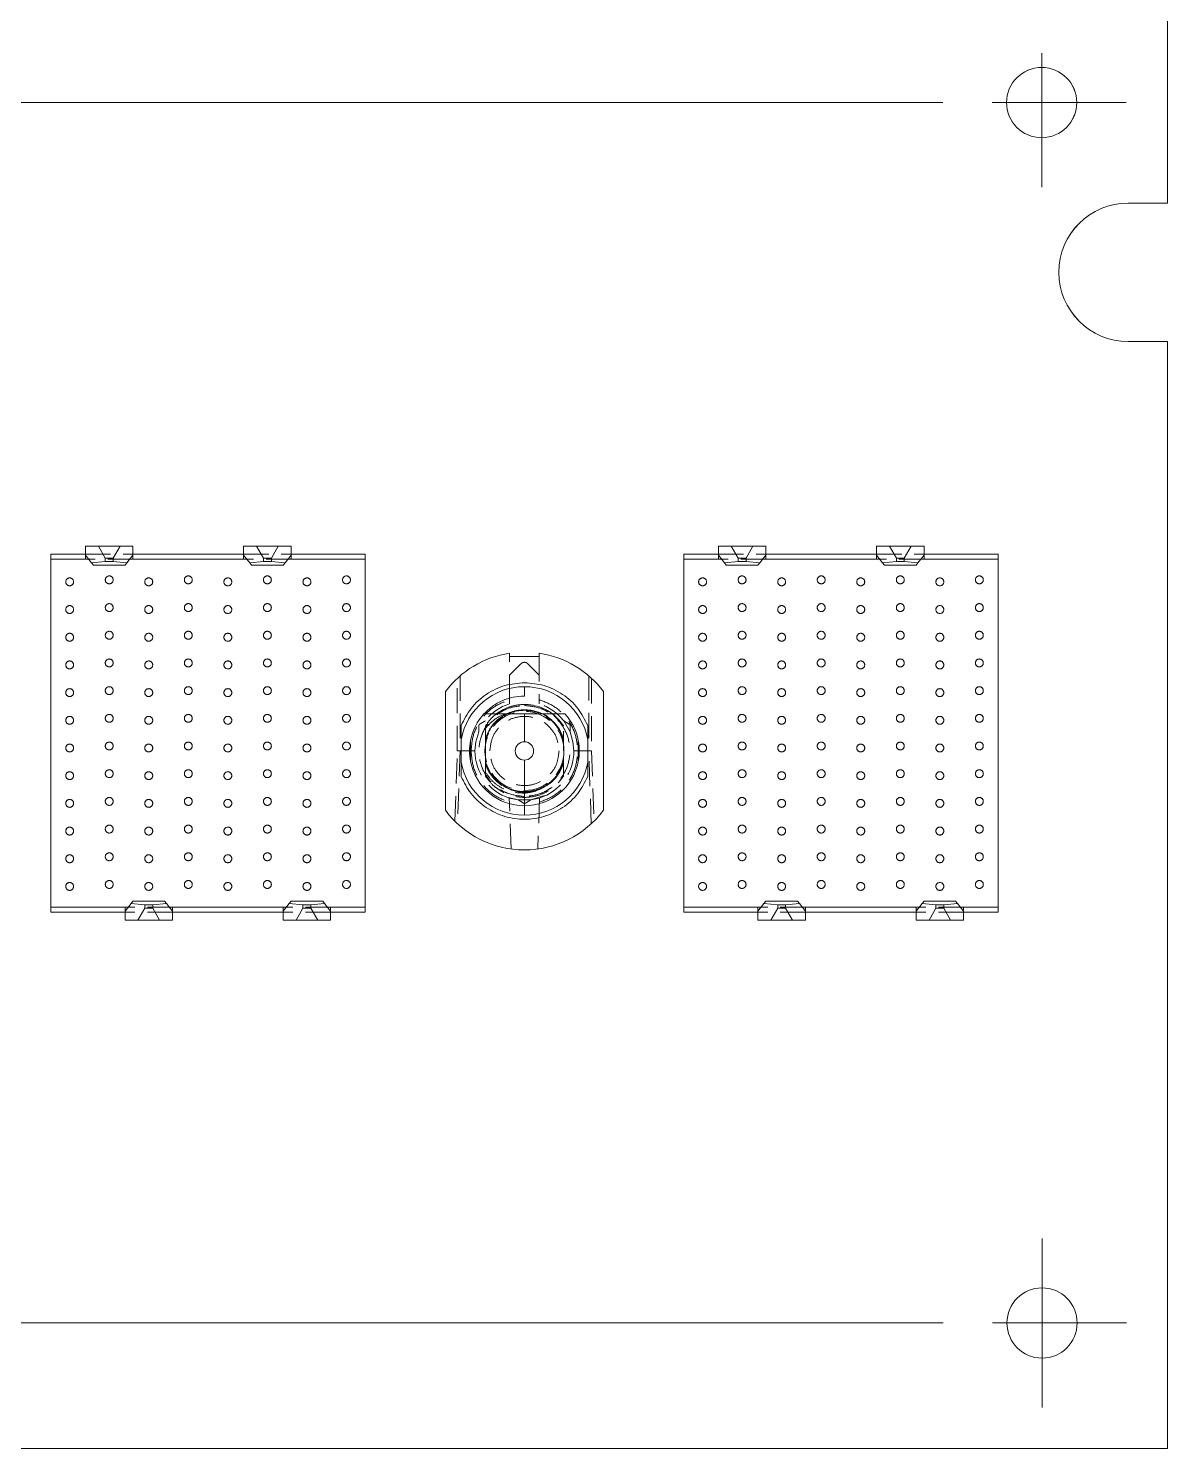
# Model space of a CAD drawing. Header units: millimetres. Extents: x -17 to 589, y 5 to 415.
# Drawn here: x 450.8 to 508.5, y 96.4 to 168.2 of the extents above; entities that cross this region are included whole.
import ezdxf

# ---------------------------------------------------------------- set-up
doc = ezdxf.new("R2010")
doc.units = ezdxf.units.MM
doc.linetypes.add('HIDDEN', pattern=[1.905, 1.27, -0.635])

# ---------------------------------------------------------------- blocks, each defined once
blk = doc.blocks.new('SW_CENTERMARKSYMBOL_1')
at = {"color": 0, "linetype": 'Continuous', "lineweight": 0}
for p, q in [((314.31, 0), (314.31, 2.5)), ((309.31, 0), (214.54, 0)), ((314.31, 0), (311.81, 0)), ((314.31, 0), (314.31, -2.5)), ((314.31, 0), (316.81, 0)), ((316.81, 0), (318.585, 0)), ((314.31, -2.5), (314.31, -4.275))]:
    blk.add_line(p, q, dxfattribs=at)
blk = doc.blocks.new('SW_CENTERMARKSYMBOL_0')
at = {"color": 0, "linetype": 'Continuous', "lineweight": 0}
for p, q in [((279.4, 2.5), (279.4, 4.275)), ((279.4, 0), (279.4, 2.5)), ((274.4, 0), (144.7, 0)), ((279.4, 0), (276.9, 0)), ((279.4, 0), (279.4, -2.5)), ((279.4, 0), (281.9, 0)), ((281.9, 0), (283.675, 0)), ((279.4, -2.5), (279.4, -4.275))]:
    blk.add_line(p, q, dxfattribs=at)
blk = doc.blocks.new('d')
at = {"color": 5, "lineweight": 15}
for p, q in [((1117.599, 113.902), (1117.599, 216.902)), ((1117.599, 113.902), (1115.599, 113.902)), ((1115.599, 106.902), (1117.599, 106.902)), ((1117.599, 50.932), (1117.599, 106.902)), ((685.799, 50.932), (1117.599, 50.932))]:
    blk.add_line(p, q, dxfattribs=at)
for centre in [(1111.229, 118.982), (1111.249, 57.282)]:
    blk.add_circle(centre, 1.775, dxfattribs=at)
blk.add_arc((1115.599, 110.402), 3.5, 90, 270, dxfattribs=at)
at = {"color": 5, "lineweight": 0}
for name, p in [('SW_CENTERMARKSYMBOL_1', (796.919, 118.982)), ('SW_CENTERMARKSYMBOL_0', (831.849, 57.282))]:
    blk.add_blockref(name, p, dxfattribs=at)

msp = doc.modelspace()

# ---------------------------------------------------------------- linework, layer by layer
at = {"color": 7, "linetype": 'Continuous', "lineweight": 15}
for p, q in [((508.4569, 159.3639), (508.4569, 262.3639)), ((508.4569, 159.3639), (506.4569, 159.3639)), ((506.4569, 152.3639), (508.4569, 152.3639)), ((508.4569, 96.3939), (508.4569, 152.3639)), ((451.9769, 141.6139), (453.7269, 141.6139)), ((451.9769, 141.6139), (451.9769, 141.3639)), ((453.7269, 141.5639), (453.7269, 142.0139)), ((453.7269, 142.0139), (454.3805, 142.0139)), ((454.0316, 141.1831), (453.7269, 141.5639)), ((453.7269, 141.3639), (453.7269, 141.5639)), ((454.3805, 142.0139), (454.7269, 141.4139)), ((454.3805, 142.0139), (455.4733, 142.0139)), ((455.1269, 141.4139), (455.4733, 142.0139)), ((455.4733, 142.0139), (456.1269, 142.0139)), ((455.8223, 141.1831), (456.1269, 141.5639)), ((456.1269, 142.0139), (456.1269, 141.5639)), ((456.1269, 141.6139), (461.7269, 141.6139)), ((456.1269, 141.5639), (456.1269, 141.3639)), ((461.7269, 141.5639), (461.7269, 142.0139)), ((461.7269, 142.0139), (462.3805, 142.0139)), ((462.0316, 141.1831), (461.7269, 141.5639)), ((461.7269, 141.3639), (461.7269, 141.5639)), ((462.3805, 142.0139), (462.7269, 141.4139)), ((462.3805, 142.0139), (463.4733, 142.0139)), ((463.1269, 141.4139), (463.4733, 142.0139)), ((463.4733, 142.0139), (464.1269, 142.0139)), ((464.1269, 141.5639), (463.8223, 141.1831)), ((464.1269, 142.0139), (464.1269, 141.5639)), ((464.1269, 141.6139), (467.8769, 141.6139)), ((464.1269, 141.5639), (464.1269, 141.3639)), ((467.8769, 141.6139), (467.8769, 141.3639)), ((483.9869, 141.6139), (485.7369, 141.6139)), ((483.9869, 141.6139), (483.9869, 141.3639)), ((485.7369, 141.5639), (485.7369, 142.0139)), ((485.7369, 142.0139), (486.3905, 142.0139)), ((486.0416, 141.1831), (485.7369, 141.5639)), ((485.7369, 141.3639), (485.7369, 141.5639)), ((486.3905, 142.0139), (486.7369, 141.4139)), ((486.3905, 142.0139), (487.4833, 142.0139)), ((487.1369, 141.4139), (487.4833, 142.0139)), ((487.4833, 142.0139), (488.1369, 142.0139)), ((487.8323, 141.1831), (488.1369, 141.5639)), ((488.1369, 142.0139), (488.1369, 141.5639)), ((488.1369, 141.6139), (493.7369, 141.6139)), ((488.1369, 141.5639), (488.1369, 141.3639)), ((493.7369, 141.5639), (493.7369, 142.0139)), ((493.7369, 142.0139), (494.3905, 142.0139)), ((494.0416, 141.1831), (493.7369, 141.5639)), ((493.7369, 141.3639), (493.7369, 141.5639)), ((494.3905, 142.0139), (494.7369, 141.4139)), ((494.3905, 142.0139), (495.4833, 142.0139)), ((495.1369, 141.4139), (495.4833, 142.0139)), ((495.4833, 142.0139), (496.1369, 142.0139)), ((496.1369, 141.5639), (495.8323, 141.1831)), ((496.1369, 142.0139), (496.1369, 141.5639)), ((496.1369, 141.6139), (499.8869, 141.6139)), ((496.1369, 141.5639), (496.1369, 141.3639)), ((499.8869, 141.6139), (499.8869, 141.3639)), ((451.9769, 141.3639), (451.9769, 123.7639)), ((453.7269, 141.3639), (451.9769, 141.3639)), ((454.0316, 141.1831), (454.7269, 141.2439)), ((454.1269, 141.0639), (454.0316, 141.1831)), ((455.7269, 141.0639), (454.1269, 141.0639)), ((454.7269, 141.4139), (454.7269, 141.2439)), ((455.1269, 141.4139), (454.7269, 141.4139)), ((454.7269, 141.2439), (455.1269, 141.2439)), ((455.1269, 141.2439), (455.1269, 141.4139)), ((455.1269, 141.2439), (455.8223, 141.1831)), ((455.8223, 141.1831), (455.7269, 141.0639)), ((461.7269, 141.3639), (456.1269, 141.3639)), ((462.0316, 141.1831), (462.7269, 141.2439)), ((462.1269, 141.0639), (462.0316, 141.1831)), ((463.7269, 141.0639), (462.1269, 141.0639)), ((463.1269, 141.4139), (462.7269, 141.4139)), ((462.7269, 141.4139), (462.7269, 141.2439)), ((462.7269, 141.2439), (463.1269, 141.2439)), ((463.1269, 141.2439), (463.1269, 141.4139)), ((463.1269, 141.2439), (463.8223, 141.1831)), ((463.8223, 141.1831), (463.7269, 141.0639)), ((467.8769, 141.3639), (464.1269, 141.3639)), ((467.8769, 123.7639), (467.8769, 141.3639)), ((483.9869, 141.3639), (483.9869, 123.7639)), ((485.7369, 141.3639), (483.9869, 141.3639)), ((486.0416, 141.1831), (486.7369, 141.2439)), ((486.1369, 141.0639), (486.0416, 141.1831)), ((487.7369, 141.0639), (486.1369, 141.0639)), ((487.1369, 141.4139), (486.7369, 141.4139)), ((486.7369, 141.4139), (486.7369, 141.2439)), ((486.7369, 141.2439), (487.1369, 141.2439)), ((487.1369, 141.2439), (487.1369, 141.4139)), ((487.1369, 141.2439), (487.8323, 141.1831)), ((487.8323, 141.1831), (487.7369, 141.0639)), ((493.7369, 141.3639), (488.1369, 141.3639)), ((494.0416, 141.1831), (494.7369, 141.2439)), ((494.1369, 141.0639), (494.0416, 141.1831)), ((495.7369, 141.0639), (494.1369, 141.0639)), ((494.7369, 141.4139), (494.7369, 141.2439)), ((495.1369, 141.4139), (494.7369, 141.4139)), ((494.7369, 141.2439), (495.1369, 141.2439)), ((495.1369, 141.2439), (495.1369, 141.4139)), ((495.1369, 141.2439), (495.8323, 141.1831)), ((495.8323, 141.1831), (495.7369, 141.0639)), ((499.8869, 141.3639), (496.1369, 141.3639)), ((499.8869, 123.7639), (499.8869, 141.3639)), ((475.1769, 136.6073), (475.1769, 136.4389)), ((476.6769, 136.4389), (475.1769, 136.4389)), ((476.6769, 136.6073), (476.6769, 136.4389)), ((471.9269, 134.6639), (471.9269, 128.6639)), ((475.9269, 134.9139), (475.9269, 134.4389)), ((479.9269, 128.6639), (479.9269, 134.6639)), ((475.9269, 132.1287), (475.9269, 133.5389)), ((475.9269, 128.8889), (475.9269, 131.1991)), ((475.9269, 128.8889), (475.9269, 128.4139)), ((451.9769, 123.7639), (455.7269, 123.7639)), ((451.9769, 123.7639), (451.9769, 123.5139)), ((451.9769, 123.5139), (455.7269, 123.5139)), ((456.0316, 123.9447), (455.7269, 123.5639)), ((455.7269, 123.5639), (455.7269, 123.7639)), ((455.7269, 123.1139), (455.7269, 123.5639)), ((456.0316, 123.9447), (456.1269, 124.0639)), ((456.7269, 123.8839), (456.0316, 123.9447)), ((456.1269, 124.0639), (457.7269, 124.0639)), ((456.7269, 123.7139), (456.3805, 123.1139)), ((456.7269, 123.8839), (456.7269, 123.7139)), ((457.1269, 123.8839), (456.7269, 123.8839)), ((456.7269, 123.7139), (457.1269, 123.7139)), ((457.8223, 123.9447), (457.1269, 123.8839)), ((457.1269, 123.7139), (457.1269, 123.8839)), ((457.4733, 123.1139), (457.1269, 123.7139)), ((457.7269, 124.0639), (457.8223, 123.9447)), ((457.8223, 123.9447), (458.1269, 123.5639)), ((458.1269, 123.7639), (463.7269, 123.7639)), ((458.1269, 123.7639), (458.1269, 123.5639)), ((458.1269, 123.5639), (458.1269, 123.1139)), ((463.7269, 123.5139), (458.1269, 123.5139)), ((463.7269, 123.5639), (464.0314, 123.9445)), ((463.7269, 123.5639), (463.7269, 123.7639)), ((463.7269, 123.1139), (463.7269, 123.5639)), ((464.0314, 123.9445), (464.1269, 124.0639)), ((464.7269, 123.8839), (464.0314, 123.9445)), ((464.1269, 124.0639), (465.7269, 124.0639)), ((464.7269, 123.7139), (464.3805, 123.1139)), ((465.1269, 123.8839), (464.7269, 123.8839)), ((464.7269, 123.8839), (464.7269, 123.7139)), ((464.7269, 123.7139), (465.1269, 123.7139)), ((465.8224, 123.9445), (465.1269, 123.8839)), ((465.1269, 123.7139), (465.1269, 123.8839)), ((465.4733, 123.1139), (465.1269, 123.7139)), ((465.7269, 124.0639), (465.8224, 123.9445)), ((465.8224, 123.9445), (466.1269, 123.5639)), ((466.1269, 123.7639), (467.8769, 123.7639)), ((466.1269, 123.7639), (466.1269, 123.5639)), ((466.1269, 123.5639), (466.1269, 123.1139)), ((467.8769, 123.5139), (466.1269, 123.5139)), ((467.8769, 123.5139), (467.8769, 123.7639)), ((483.9869, 123.7639), (487.7369, 123.7639)), ((483.9869, 123.7639), (483.9869, 123.5139)), ((483.9869, 123.5139), (487.7369, 123.5139)), ((488.0416, 123.9447), (487.7369, 123.5639)), ((487.7369, 123.5639), (487.7369, 123.7639)), ((487.7369, 123.1139), (487.7369, 123.5639)), ((488.0416, 123.9447), (488.1369, 124.0639)), ((488.7369, 123.8839), (488.0416, 123.9447)), ((488.1369, 124.0639), (489.7369, 124.0639)), ((488.7369, 123.7139), (488.3905, 123.1139)), ((488.7369, 123.8839), (488.7369, 123.7139)), ((489.1369, 123.8839), (488.7369, 123.8839)), ((488.7369, 123.7139), (489.1369, 123.7139)), ((489.8323, 123.9447), (489.1369, 123.8839)), ((489.1369, 123.7139), (489.1369, 123.8839)), ((489.4833, 123.1139), (489.1369, 123.7139)), ((489.7369, 124.0639), (489.8323, 123.9447)), ((489.8323, 123.9447), (490.1369, 123.5639)), ((490.1369, 123.7639), (495.7369, 123.7639)), ((490.1369, 123.7639), (490.1369, 123.5639)), ((490.1369, 123.5639), (490.1369, 123.1139)), ((495.7369, 123.5139), (490.1369, 123.5139)), ((495.7369, 123.5639), (496.0414, 123.9445)), ((495.7369, 123.5639), (495.7369, 123.7639)), ((495.7369, 123.1139), (495.7369, 123.5639)), ((496.0414, 123.9445), (496.1369, 124.0639)), ((496.7369, 123.8839), (496.0414, 123.9445)), ((496.1369, 124.0639), (497.7369, 124.0639)), ((496.7369, 123.7139), (496.3905, 123.1139)), ((497.1369, 123.8839), (496.7369, 123.8839)), ((496.7369, 123.8839), (496.7369, 123.7139)), ((496.7369, 123.7139), (497.1369, 123.7139)), ((497.8324, 123.9445), (497.1369, 123.8839)), ((497.1369, 123.7139), (497.1369, 123.8839)), ((497.4833, 123.1139), (497.1369, 123.7139)), ((497.7369, 124.0639), (497.8324, 123.9445)), ((497.8324, 123.9445), (498.1369, 123.5639)), ((498.1369, 123.7639), (499.8869, 123.7639)), ((498.1369, 123.7639), (498.1369, 123.5639)), ((498.1369, 123.5639), (498.1369, 123.1139)), ((499.8869, 123.5139), (498.1369, 123.5139)), ((499.8869, 123.5139), (499.8869, 123.7639)), ((456.3805, 123.1139), (455.7269, 123.1139)), ((457.4733, 123.1139), (456.3805, 123.1139)), ((458.1269, 123.1139), (457.4733, 123.1139)), ((464.3805, 123.1139), (463.7269, 123.1139)), ((465.4733, 123.1139), (464.3805, 123.1139)), ((466.1269, 123.1139), (465.4733, 123.1139)), ((488.3905, 123.1139), (487.7369, 123.1139)), ((489.4833, 123.1139), (488.3905, 123.1139)), ((490.1369, 123.1139), (489.4833, 123.1139)), ((496.3905, 123.1139), (495.7369, 123.1139)), ((497.4833, 123.1139), (496.3905, 123.1139)), ((498.1369, 123.1139), (497.4833, 123.1139)), ((76.6569, 96.3939), (508.4569, 96.3939))]:
    msp.add_line(p, q, dxfattribs=at)
at = {"color": 7, "linetype": 'HIDDEN', "lineweight": 0}
for p, q in [((453.7269, 141.6139), (456.1269, 141.6139)), ((461.7269, 141.6139), (464.1269, 141.6139)), ((485.7369, 141.6139), (488.1369, 141.6139)), ((493.7369, 141.6139), (496.1369, 141.6139)), ((456.1269, 141.3639), (453.7269, 141.3639)), ((464.1269, 141.3639), (461.7269, 141.3639)), ((488.1369, 141.3639), (485.7369, 141.3639)), ((496.1369, 141.3639), (493.7369, 141.3639)), ((475.1769, 134.2576), (475.1769, 136.4389)), ((476.6769, 136.4389), (476.6769, 134.2576)), ((475.1769, 135.4987), (475.7501, 136.072)), ((476.1037, 136.072), (476.6769, 135.4987)), ((472.5326, 131.6639), (472.5326, 135.3352)), ((472.6769, 135.4636), (472.6769, 132.3142)), ((479.1769, 132.3142), (479.1769, 135.4636)), ((479.3213, 135.3352), (479.3213, 131.6639)), ((477.3246, 133.5531), (477.9019, 132.9374)), ((473.6186, 132.6238), (473.6186, 132.9389)), ((473.9519, 132.9374), (473.9519, 131.9791)), ((477.6079, 132.8865), (477.9019, 132.3148)), ((477.608, 132.8865), (477.9019, 132.3148)), ((477.9019, 132.9374), (477.7131, 133.1627)), ((477.9124, 133.183), (478.1853, 133.0255)), ((478.2353, 132.6238), (477.9124, 133.183)), ((473.9519, 132.6648), (473.9519, 132.3148)), ((473.9519, 132.3148), (473.9519, 132.6648)), ((474.1138, 132.6296), (473.9519, 132.3148)), ((473.9519, 132.2299), (474.1015, 132.5472)), ((474.0995, 132.5428), (473.9519, 132.2299)), ((477.7421, 132.5689), (477.9019, 132.2299)), ((477.9019, 132.2299), (477.7421, 132.5689)), ((477.9019, 132.3148), (477.778, 132.5559)), ((477.9019, 132.6648), (477.9019, 132.3148)), ((477.9019, 131.9791), (477.9019, 132.2299)), ((472.4084, 128.1114), (472.5325, 131.6639)), ((472.6769, 131.6639), (472.5326, 131.6639)), ((472.6769, 131.6639), (472.5482, 127.9782)), ((472.6769, 131.6639), (473.2269, 131.6639)), ((473.4269, 131.6639), (473.2269, 131.6639)), ((473.9519, 131.9791), (473.9519, 131.3487)), ((477.9019, 131.7455), (477.9019, 131.9791)), ((477.9019, 131.6639), (477.9019, 131.932)), ((478.6269, 131.6639), (478.4269, 131.6639)), ((478.6269, 131.6639), (479.1769, 131.6639)), ((479.3056, 127.9782), (479.1769, 131.6639)), ((479.1769, 131.6639), (479.3213, 131.6639)), ((479.3214, 131.6639), (479.4454, 128.1114)), ((473.9519, 131.3487), (473.9519, 130.5913)), ((473.9519, 131.013), (473.9519, 130.3904)), ((473.9519, 130.5913), (473.9519, 131.013)), ((473.9519, 131.013), (474.1594, 130.6095)), ((474.2144, 130.5414), (473.952, 131.0979)), ((473.952, 131.0979), (474.2144, 130.5414)), ((474.2144, 130.5414), (473.952, 131.0979)), ((473.952, 131.0979), (474.2144, 130.5414)), ((477.9019, 131.0979), (477.5407, 130.3924)), ((477.9019, 131.013), (477.6376, 130.499)), ((477.6376, 130.499), (477.9019, 131.013)), ((477.9019, 131.013), (477.6376, 130.499)), ((477.9019, 131.0979), (477.651, 130.5658)), ((477.651, 130.5658), (477.9019, 131.0979)), ((477.9019, 131.0979), (477.651, 130.5658)), ((477.651, 130.5658), (477.9019, 131.0979)), ((477.6721, 130.566), (477.9019, 131.013)), ((477.9019, 131.0979), (477.6804, 130.628)), ((477.6804, 130.6281), (477.9019, 131.0979)), ((477.9019, 131.0979), (477.9019, 131.3487)), ((477.9019, 130.3904), (477.9019, 131.013)), ((478.6519, 131.1395), (478.6519, 131.1395)), ((473.9519, 130.3904), (474.1811, 130.1169)), ((477.7365, 130.1929), (477.9019, 130.3904)), ((477.7852, 130.251), (477.9019, 130.3904)), ((477.9019, 130.663), (477.9019, 130.3904)), ((474.4703, 129.8394), (474.7519, 129.6287)), ((474.8872, 129.863), (475.2475, 129.7053)), ((475.1261, 129.3039), (475.6041, 129.1848)), ((475.2519, 126.7097), (475.162, 129.2838)), ((475.6041, 129.1848), (475.162, 129.2838)), ((475.662, 129.3471), (475.9269, 129.3139)), ((475.9269, 129.3139), (476.2506, 129.3545)), ((475.9269, 129.3139), (476.2372, 129.3528)), ((476.2498, 129.1848), (476.9379, 129.405)), ((476.6918, 129.2838), (476.2498, 129.1848)), ((476.6918, 129.2838), (476.6019, 126.7097)), ((475.8769, 129.0273), (475.6041, 129.1848)), ((475.6041, 129.1848), (476.2498, 129.1848)), ((476.2498, 129.1848), (475.9769, 129.0273)), ((458.1269, 123.7639), (455.7269, 123.7639)), ((458.1269, 123.5139), (455.7269, 123.5139)), ((466.1269, 123.7639), (463.7269, 123.7639)), ((466.1269, 123.5139), (463.7269, 123.5139)), ((490.1369, 123.7639), (487.7369, 123.7639)), ((490.1369, 123.5139), (487.7369, 123.5139)), ((498.1369, 123.7639), (495.7369, 123.7639)), ((498.1369, 123.5139), (495.7369, 123.5139))]:
    msp.add_line(p, q, dxfattribs=at)
at = {"color": 7, "linetype": 'HIDDEN', "lineweight": 0, "flags": 128}
for points in [[(475.1508, 133.5931), (475.1794, 133.5969), (475.1884, 133.597), (475.1897, 133.5968), (475.1905, 133.5964), (475.1907, 133.5962), (475.1907, 133.5962), (475.1907, 133.5961), (475.1908, 133.5961), (475.1908, 133.5961), (475.1908, 133.5961), (475.1908, 133.5961), (475.1908, 133.5962), (475.1907, 133.5964), (475.1907, 133.5965), (475.1907, 133.5965), (475.1907, 133.5965), (475.1907, 133.5965), (475.1907, 133.5965), (475.1907, 133.5964), (475.1908, 133.5962), (475.1908, 133.596), (475.1909, 133.5959), (475.1909, 133.5959), (475.1909, 133.5958), (475.1909, 133.5958), (475.1909, 133.5958), (475.1909, 133.5958), (475.1909, 133.5955), (475.1908, 133.5951), (475.1905, 133.5944), (475.1875, 133.5918), (475.058, 133.5276), (474.895, 133.4404)], [(473.9519, 132.9374), (473.9519, 132.9374)], [(473.9519, 132.9374), (473.9519, 132.9374)], [(473.9519, 132.9374), (473.9519, 132.9374)], [(473.9519, 132.9374), (473.9519, 132.9374)], [(473.9519, 132.9374), (473.9519, 132.9374)], [(473.9519, 132.9374), (473.9519, 132.9374)], [(473.9519, 132.9374), (473.9519, 132.9374)], [(473.9519, 132.9374), (473.9519, 132.9374)], [(477.9019, 132.9374), (477.9019, 132.9374)], [(473.4269, 131.6639), (473.4707, 132.1295), (473.6186, 132.6238)], [(477.9019, 132.2299), (477.9019, 132.2299)], [(477.9019, 132.2299), (477.9019, 132.2299)], [(477.9019, 132.2299), (477.9019, 132.2299)], [(477.9019, 132.2299), (477.9019, 132.2299)], [(477.9019, 132.2299), (477.9019, 132.2299)], [(478.2353, 132.6238), (478.3832, 132.1295), (478.4269, 131.6554)], [(473.9519, 131.9791), (473.9519, 131.9791)], [(473.9519, 131.3487), (473.9519, 131.3487)], [(477.9019, 131.0979), (477.9019, 131.0979)], [(477.9019, 131.0979), (477.9019, 131.0979)], [(477.9019, 131.0979), (477.9019, 131.0979)], [(477.9019, 131.0979), (477.9019, 131.0979)], [(477.9019, 131.0979), (477.9019, 131.0979)], [(477.9019, 131.0979), (477.9019, 131.0979)], [(477.9019, 131.0979), (477.9019, 131.0979)], [(477.9019, 131.0979), (477.9019, 131.0979)], [(473.9519, 130.3904), (473.9519, 130.3904)], [(473.9519, 130.3904), (473.9519, 130.3904)], [(473.9519, 130.3904), (473.9519, 130.3904)], [(473.9519, 130.3904), (473.9519, 130.3904)], [(473.9519, 130.3904), (473.9519, 130.3904)], [(473.9519, 130.3904), (473.9519, 130.3904)], [(473.9519, 130.3904), (473.9519, 130.3904)], [(474.1477, 130.6367), (474.1477, 130.6367)], [(477.9019, 130.3904), (477.9019, 130.3904)], [(474.8997, 129.8847), (474.8997, 129.8847)]]:
    msp.add_lwpolyline(points, dxfattribs=at)
at = {"color": 7, "linetype": 'Continuous', "lineweight": 15}
for centre in [(502.0869, 164.4439), (502.1069, 102.7439)]:
    msp.add_circle(centre, 1.775, dxfattribs=at)
at = {"color": 7, "linetype": 'HIDDEN', "lineweight": 0}
for centre, radius in [((452.9269, 140.2139), 0.2), ((454.9269, 140.3139), 0.2), ((456.9269, 140.2139), 0.2), ((458.9269, 140.3139), 0.2), ((460.9269, 140.2139), 0.2), ((462.9269, 140.3139), 0.2), ((464.9269, 140.2139), 0.2), ((466.9269, 140.3139), 0.2), ((484.9369, 140.2139), 0.2), ((486.9369, 140.3139), 0.2), ((488.9369, 140.2139), 0.2), ((490.9369, 140.3139), 0.2), ((492.9369, 140.2139), 0.2), ((494.9369, 140.3139), 0.2), ((496.9369, 140.2139), 0.2), ((498.9369, 140.3139), 0.2), ((452.9269, 138.8139), 0.2), ((454.9269, 138.9139), 0.2), ((456.9269, 138.8139), 0.2), ((458.9269, 138.9139), 0.2), ((460.9269, 138.8139), 0.2), ((462.9269, 138.9139), 0.2), ((464.9269, 138.8139), 0.2), ((466.9269, 138.9139), 0.2), ((484.9369, 138.8139), 0.2), ((486.9369, 138.9139), 0.2), ((488.9369, 138.8139), 0.2), ((490.9369, 138.9139), 0.2), ((492.9369, 138.8139), 0.2), ((494.9369, 138.9139), 0.2), ((496.9369, 138.8139), 0.2), ((498.9369, 138.9139), 0.2), ((452.9269, 137.4139), 0.2), ((454.9269, 137.5139), 0.2), ((456.9269, 137.4139), 0.2), ((458.9269, 137.5139), 0.2), ((460.9269, 137.4139), 0.2), ((462.9269, 137.5139), 0.2), ((464.9269, 137.4139), 0.2), ((466.9269, 137.5139), 0.2), ((484.9369, 137.4139), 0.2), ((486.9369, 137.5139), 0.2), ((488.9369, 137.4139), 0.2), ((490.9369, 137.5139), 0.2), ((492.9369, 137.4139), 0.2), ((494.9369, 137.5139), 0.2), ((496.9369, 137.4139), 0.2), ((498.9369, 137.5139), 0.2), ((452.9269, 136.0139), 0.2), ((454.9269, 136.1139), 0.2), ((456.9269, 136.0139), 0.2), ((458.9269, 136.1139), 0.2), ((460.9269, 136.0139), 0.2), ((462.9269, 136.1139), 0.2), ((464.9269, 136.0139), 0.2), ((466.9269, 136.1139), 0.2), ((484.9369, 136.0139), 0.2), ((486.9369, 136.1139), 0.2), ((488.9369, 136.0139), 0.2), ((490.9369, 136.1139), 0.2), ((492.9369, 136.0139), 0.2), ((494.9369, 136.1139), 0.2), ((496.9369, 136.0139), 0.2), ((498.9369, 136.1139), 0.2), ((452.9269, 134.6139), 0.2), ((454.9269, 134.7139), 0.2), ((456.9269, 134.6139), 0.2), ((458.9269, 134.7139), 0.2), ((460.9269, 134.6139), 0.2), ((462.9269, 134.7139), 0.2), ((464.9269, 134.6139), 0.2), ((466.9269, 134.7139), 0.2), ((484.9369, 134.6139), 0.2), ((486.9369, 134.7139), 0.2), ((488.9369, 134.6139), 0.2), ((490.9369, 134.7139), 0.2), ((492.9369, 134.6139), 0.2), ((494.9369, 134.7139), 0.2), ((496.9369, 134.6139), 0.2), ((498.9369, 134.7139), 0.2), ((475.9269, 131.6639), 2), ((452.9269, 133.2139), 0.2), ((454.9269, 133.3139), 0.2), ((456.9269, 133.2139), 0.2), ((458.9269, 133.3139), 0.2), ((460.9269, 133.2139), 0.2), ((462.9269, 133.3139), 0.2), ((464.9269, 133.2139), 0.2), ((466.9269, 133.3139), 0.2), ((484.9369, 133.2139), 0.2), ((486.9369, 133.3139), 0.2), ((488.9369, 133.2139), 0.2), ((490.9369, 133.3139), 0.2), ((492.9369, 133.2139), 0.2), ((494.9369, 133.3139), 0.2), ((496.9369, 133.2139), 0.2), ((498.9369, 133.3139), 0.2), ((454.9269, 131.9139), 0.2), ((458.9269, 131.9139), 0.2), ((462.9269, 131.9139), 0.2), ((466.9269, 131.9139), 0.2), ((486.9369, 131.9139), 0.2), ((490.9369, 131.9139), 0.2), ((494.9369, 131.9139), 0.2), ((498.9369, 131.9139), 0.2), ((452.9269, 131.8139), 0.2), ((456.9269, 131.8139), 0.2), ((460.9269, 131.8139), 0.2), ((464.9269, 131.8139), 0.2), ((484.9369, 131.8139), 0.2), ((488.9369, 131.8139), 0.2), ((492.9369, 131.8139), 0.2), ((496.9369, 131.8139), 0.2), ((454.9269, 130.5139), 0.2), ((458.9269, 130.5139), 0.2), ((462.9269, 130.5139), 0.2), ((466.9269, 130.5139), 0.2), ((486.9369, 130.5139), 0.2), ((490.9369, 130.5139), 0.2), ((494.9369, 130.5139), 0.2), ((498.9369, 130.5139), 0.2), ((452.9269, 130.4139), 0.2), ((456.9269, 130.4139), 0.2), ((460.9269, 130.4139), 0.2), ((464.9269, 130.4139), 0.2), ((484.9369, 130.4139), 0.2), ((488.9369, 130.4139), 0.2), ((492.9369, 130.4139), 0.2), ((496.9369, 130.4139), 0.2), ((454.9269, 129.1139), 0.2), ((458.9269, 129.1139), 0.2), ((462.9269, 129.1139), 0.2), ((466.9269, 129.1139), 0.2), ((486.9369, 129.1139), 0.2), ((490.9369, 129.1139), 0.2), ((494.9369, 129.1139), 0.2), ((498.9369, 129.1139), 0.2), ((452.9269, 129.0139), 0.2), ((456.9269, 129.0139), 0.2), ((460.9269, 129.0139), 0.2), ((464.9269, 129.0139), 0.2), ((484.9369, 129.0139), 0.2), ((488.9369, 129.0139), 0.2), ((492.9369, 129.0139), 0.2), ((496.9369, 129.0139), 0.2), ((452.9269, 127.6139), 0.2), ((454.9269, 127.7139), 0.2), ((456.9269, 127.6139), 0.2), ((458.9269, 127.7139), 0.2), ((460.9269, 127.6139), 0.2), ((462.9269, 127.7139), 0.2), ((464.9269, 127.6139), 0.2), ((466.9269, 127.7139), 0.2), ((484.9369, 127.6139), 0.2), ((486.9369, 127.7139), 0.2), ((488.9369, 127.6139), 0.2), ((490.9369, 127.7139), 0.2), ((492.9369, 127.6139), 0.2), ((494.9369, 127.7139), 0.2), ((496.9369, 127.6139), 0.2), ((498.9369, 127.7139), 0.2), ((452.9269, 126.2139), 0.2), ((454.9269, 126.3139), 0.2), ((456.9269, 126.2139), 0.2), ((458.9269, 126.3139), 0.2), ((460.9269, 126.2139), 0.2), ((462.9269, 126.3139), 0.2), ((464.9269, 126.2139), 0.2), ((466.9269, 126.3139), 0.2), ((484.9369, 126.2139), 0.2), ((486.9369, 126.3139), 0.2), ((488.9369, 126.2139), 0.2), ((490.9369, 126.3139), 0.2), ((492.9369, 126.2139), 0.2), ((494.9369, 126.3139), 0.2), ((496.9369, 126.2139), 0.2), ((498.9369, 126.3139), 0.2), ((452.9269, 124.8139), 0.2), ((454.9269, 124.9139), 0.2), ((456.9269, 124.8139), 0.2), ((458.9269, 124.9139), 0.2), ((460.9269, 124.8139), 0.2), ((462.9269, 124.9139), 0.2), ((464.9269, 124.8139), 0.2), ((466.9269, 124.9139), 0.2), ((484.9369, 124.8139), 0.2), ((486.9369, 124.9139), 0.2), ((488.9369, 124.8139), 0.2), ((490.9369, 124.9139), 0.2), ((492.9369, 124.8139), 0.2), ((494.9369, 124.9139), 0.2), ((496.9369, 124.8139), 0.2), ((498.9369, 124.9139), 0.2)]:
    msp.add_circle(centre, radius, dxfattribs=at)
at = {"color": 7, "linetype": 'Continuous', "lineweight": 15}
for centre, radius, start, end in [((506.4569, 155.8639), 3.5, 90, 270), ((475.9269, 131.6639), 5, 98.626927, 143.130102), ((475.9269, 131.6639), 5, 36.869898, 81.373073), ((475.9269, 131.6639), 3.25, 90, 169.936726), ((475.9269, 131.6639), 3.25, 10.063274, 90), ((475.9269, 131.6639), 2.775, 137.49336, 169.107053), ((475.9269, 131.6639), 2.775, 10.893239, 42.506629), ((475.9269, 131.6639), 2.775, 169.106678, 190.893764), ((475.9269, 131.6639), 0.4648, 90, 270), ((475.9269, 131.6639), 0.4648, 270, 90), ((475.9269, 131.6639), 2.775, 349.10676, 10.892947), ((475.9269, 131.6639), 3.25, 190.063274, 270), ((475.9269, 131.6639), 2.775, 190.892947, 270), ((475.9269, 131.6639), 2.775, 270, 349.107053), ((475.9269, 131.6639), 3.25, 270, 349.936726), ((475.9269, 131.6639), 5, 216.869898, 323.130102)]:
    msp.add_arc(centre, radius, start, end, dxfattribs=at)
at = {"color": 7, "linetype": 'HIDDEN', "lineweight": 0}
for radius, start, end in [(2.5, 107.457603, 142.57976), (2.35, 53.505811, 147.185082), (2.5, 37.42024, 72.542397), (2.5, 180, 252.184311), (2.5, 287.815689, 0)]:
    msp.add_arc((475.9269, 131.6639), radius, start, end, dxfattribs=at)
for points in [[(475.7501, 136.072), (475.776, 136.0925), (475.8276, 136.1335), (475.9269, 136.151), (476.0262, 136.1335), (476.0779, 136.0925), (476.1037, 136.072)], [(477.9019, 132.9374), (477.7841, 133.094), (477.5485, 133.4072), (477.0618, 133.7479), (476.5136, 133.9651), (475.9269, 134.0383), (475.3402, 133.9651), (474.792, 133.7479), (474.3054, 133.4072), (474.0697, 133.094), (473.9519, 132.9374)], [(474.1769, 131.6639), (474.2032, 131.8929), (474.2558, 132.351), (474.6605, 132.9335), (475.239, 133.3228), (475.9269, 133.4595), (476.6149, 133.3228), (477.1933, 132.9335), (477.598, 132.351), (477.6506, 131.8929), (477.6769, 131.6639)], [(477.9019, 132.2299), (477.8537, 132.3691), (477.7573, 132.6475), (477.5783, 132.8816), (477.4888, 132.9986)], [(477.6769, 131.6639), (477.6506, 131.4349), (477.598, 130.9768), (477.1933, 130.3942), (476.6149, 130.005), (475.9269, 129.8683), (475.239, 130.005), (474.6605, 130.3942), (474.2558, 130.9768), (474.2032, 131.4349), (474.1769, 131.6639)], [(473.9519, 130.3904), (474.0697, 130.2336), (474.3054, 129.9202), (474.792, 129.5817), (475.3402, 129.3561), (475.7314, 129.328), (475.9269, 129.3139)], [(473.9519, 130.3904), (474.0697, 130.2336), (474.3054, 129.9202), (474.792, 129.5817), (475.3402, 129.3561), (475.7314, 129.328), (475.9269, 129.3139)], [(475.9269, 129.3139), (476.1225, 129.328), (476.5136, 129.3561), (477.0618, 129.5817), (477.5485, 129.9202), (477.7841, 130.2336), (477.9019, 130.3904)], [(475.9269, 129.3139), (476.1225, 129.328), (476.5136, 129.3561), (477.0618, 129.5817), (477.5485, 129.9202), (477.7841, 130.2336), (477.9019, 130.3904)], [(475.9769, 129.0273), (475.969, 129.0235), (475.9532, 129.0159), (475.9269, 129.0129), (475.9006, 129.0159), (475.8848, 129.0235), (475.8769, 129.0273)]]:
    msp.add_open_spline(points, degree=3, dxfattribs=at)
at = {"color": 7, "linetype": 'Continuous', "lineweight": 15}
for points, knots in [([(472.7269, 132.9533), (472.8781, 133.253), (473.1874, 133.8662), (473.9724, 134.5642), (474.914, 135.0297), (475.5984, 135.0863), (475.933, 135.1139)], [0, 0, 0, 0, 0.2443904, 0.5, 0.7556096, 1, 1, 1, 1]), ([(475.933, 135.1139), (476.2665, 135.0853), (476.9487, 135.0267), (477.8864, 134.5605), (478.668, 133.8636), (478.9762, 133.2522), (479.1269, 132.9533)], [0, 0, 0, 0, 0.2444238, 0.5, 0.7555762, 1, 1, 1, 1]), ([(475.9269, 134.4389), (475.7352, 134.4275), (475.3516, 134.4046), (474.8025, 134.2198), (474.2952, 133.9399), (474.0192, 133.6726), (473.8812, 133.5389)], [0, 0, 0, 0, 0.2500002, 0.5000003, 0.7500002, 1, 1, 1, 1]), ([(472.7269, 132.9533), (472.7269, 132.8188), (472.7269, 132.645), (472.7269, 132.4507), (472.7269, 132.3701), (472.7269, 132.3161), (472.7269, 132.2765), (472.7269, 132.2503), (472.7269, 132.2363), (472.7269, 132.2322), (472.7269, 132.2319), (472.7269, 132.2318)], [0, 0, 0, 0, 0.5219302, 0.6747067, 0.7796367, 0.8517307, 0.9016652, 0.9545658, 0.9758811, 0.9930943, 1, 1, 1, 1]), ([(475.9269, 133.5389), (475.732, 133.5389), (475.2276, 133.5389), (474.5458, 133.5389), (474.0968, 133.5389), (473.8812, 133.5389)], [0, 0, 0, 0, 0.2465257, 0.6381396, 1, 1, 1, 1]), ([(477.9727, 133.5389), (477.5351, 133.5389), (476.9321, 133.5389), (476.1433, 133.5389), (475.9269, 133.5389)], [0, 0, 0, 0, 0.7257574, 1, 1, 1, 1]), ([(479.1269, 132.9533), (479.1269, 132.8188), (479.1269, 132.645), (479.1269, 132.4507), (479.1269, 132.3701), (479.1269, 132.3161), (479.1269, 132.2765), (479.1269, 132.2503), (479.1269, 132.2363), (479.1269, 132.2322), (479.1269, 132.2319), (479.1269, 132.2318)], [0, 0, 0, 0, 0.5219302, 0.6747067, 0.7796367, 0.8517307, 0.9016652, 0.9545658, 0.9758811, 0.9930943, 1, 1, 1, 1]), ([(472.7269, 132.2318), (472.7269, 132.0558), (472.7269, 131.7034), (472.7269, 131.3103), (472.7269, 131.1179), (472.7269, 131.096)], [0, 0, 0, 0, 0.46910025, 0.93961319, 1, 1, 1, 1]), ([(473.2019, 132.1883), (473.2019, 131.8982), (473.2019, 131.5451), (473.2019, 131.2009), (473.2019, 131.1395)], [0, 0, 0, 0, 0.821497, 1, 1, 1, 1]), ([(478.6519, 131.1395), (478.6519, 131.4296), (478.6519, 131.7827), (478.6519, 132.1269), (478.6519, 132.1883)], [0, 0, 0, 0, 0.8214863, 1, 1, 1, 1]), ([(479.1269, 132.2318), (479.1269, 132.0558), (479.1269, 131.7034), (479.1269, 131.3103), (479.1269, 131.1179), (479.1269, 131.096)], [0, 0, 0, 0, 0.4691002, 0.9396132, 1, 1, 1, 1]), ([(472.7269, 131.096), (472.7269, 131.0955), (472.7269, 131.0943), (472.7269, 131.0826), (472.7269, 131.0391), (472.7269, 130.8426), (472.7269, 130.6087), (472.7269, 130.4125), (472.7269, 130.3745)], [0, 0, 0, 0, 0.01692941, 0.03930051, 0.08169503, 0.23619785, 0.85215674, 1, 1, 1, 1]), ([(479.1269, 131.096), (479.1269, 131.0955), (479.1269, 131.0943), (479.1269, 131.0826), (479.1269, 131.0391), (479.1269, 130.8426), (479.1269, 130.6087), (479.1269, 130.4125), (479.1269, 130.3745)], [0, 0, 0, 0, 0.0169294, 0.0393005, 0.081695, 0.2361978, 0.8521567, 1, 1, 1, 1]), ([(479.1269, 130.3745), (478.976, 130.0755), (478.6672, 129.4638), (477.8839, 128.7617), (476.9443, 128.3133), (475.9269, 128.1653), (474.9096, 128.3133), (473.9699, 128.7617), (473.1866, 129.4638), (472.8779, 130.0755), (472.7269, 130.3745)], [0, 0, 0, 0, 0.1222036, 0.25, 0.3777964, 0.5, 0.6222036, 0.75, 0.8777964, 1, 1, 1, 1])]:
    msp.add_open_spline(points, degree=3, knots=knots, dxfattribs=at)
at = {"color": 7, "linetype": 'HIDDEN', "lineweight": 0}
for points, knots in [([(473.2269, 131.6639), (473.2527, 131.9465), (473.3057, 132.527), (473.7334, 133.313), (474.3697, 133.9422), (474.9126, 134.1544), (475.1769, 134.2576)], [0, 0, 0, 0, 0.2433924, 0.5, 0.7566076, 1, 1, 1, 1]), ([(475.9269, 129.3639), (475.6377, 129.3948), (475.1912, 129.4425), (474.6551, 129.7288), (474.2897, 130.026), (473.9904, 130.392), (473.7131, 130.928), (473.5711, 131.6639), (473.7131, 132.3996), (473.9903, 132.9357), (474.2894, 133.3016), (474.6549, 133.5989), (475.1911, 133.8853), (475.6377, 133.933), (475.9269, 133.9639)], [0, 0, 0, 0, 0.11972147, 0.18482351, 0.24999997, 0.31510204, 0.38027853, 0.5, 0.61972147, 0.68482351, 0.74999997, 0.81510204, 0.88027853, 1, 1, 1, 1]), ([(477.1651, 133.3295), (477.1586, 133.336), (476.9998, 133.4958), (476.5682, 133.664), (475.9297, 133.7805), (475.2745, 133.6743), (474.6906, 133.376), (474.212, 132.9145), (474.0386, 132.5147), (473.9519, 132.3148)], [0, 0, 0, 0, 0.0069753, 0.1724794, 0.3379835, 0.5034876, 0.6689918, 0.8344959, 1, 1, 1, 1]), ([(473.9519, 132.3148), (474.0386, 132.5147), (474.212, 132.9146), (474.6905, 133.3759), (475.2749, 133.6748), (475.9283, 133.7788), (476.5735, 133.6704), (477.0864, 133.437), (477.3105, 133.1924), (477.3878, 133.108)], [0, 0, 0, 0, 0.1532182, 0.3064365, 0.4596547, 0.6128729, 0.7660911, 0.9193093, 1, 1, 1, 1]), ([(477.4569, 133.0393), (477.3582, 133.1486), (477.1138, 133.4194), (476.5744, 133.6716), (475.928, 133.7785), (475.275, 133.6749), (474.6905, 133.3759), (474.2121, 132.9146), (474.0386, 132.5147), (473.9519, 132.3148)], [0, 0, 0, 0, 0.1013776, 0.2511479, 0.4009184, 0.550689, 0.7004591, 0.8502298, 1, 1, 1, 1]), ([(473.9519, 132.3148), (474.0387, 132.5147), (474.2121, 132.9146), (474.6905, 133.3758), (475.275, 133.6748), (475.928, 133.7784), (476.5745, 133.6717), (477.1178, 133.4168), (477.3651, 133.1423), (477.4668, 133.0294)], [0, 0, 0, 0, 0.1492875, 0.2985749, 0.4478623, 0.5971496, 0.746437, 0.8957243, 1, 1, 1, 1]), ([(473.9519, 132.3148), (474.0387, 132.5147), (474.2121, 132.9146), (474.6905, 133.3758), (475.275, 133.6748), (475.928, 133.7785), (476.5744, 133.6716), (477.1146, 133.4188), (477.3596, 133.1472), (477.4589, 133.0372)], [0, 0, 0, 0, 0.1496693, 0.2993386, 0.4490079, 0.5986771, 0.7483464, 0.8980157, 1, 1, 1, 1]), ([(477.9019, 132.3148), (477.8152, 132.5147), (477.6418, 132.9146), (477.1634, 133.3758), (476.5786, 133.6751), (475.9269, 133.7775), (475.2753, 133.6751), (474.6904, 133.3758), (474.2121, 132.9146), (474.0387, 132.5147), (473.9519, 132.3148)], [0, 0, 0, 0, 0.1249999, 0.2499999, 0.3749998, 0.4999998, 0.6249998, 0.7499998, 0.8749999, 1, 1, 1, 1]), ([(473.9519, 132.2299), (474.0328, 132.4367), (474.1947, 132.8504), (474.6712, 133.3326), (475.2629, 133.6465), (475.9269, 133.7543), (476.5909, 133.6466), (477.1827, 133.3326), (477.6592, 132.8504), (477.821, 132.4367), (477.9019, 132.2299)], [0, 0, 0, 0, 0.1249999, 0.2499999, 0.375, 0.5000001, 0.625, 0.75, 0.8750001, 1, 1, 1, 1]), ([(477.9019, 132.2299), (477.821, 132.4367), (477.6592, 132.8504), (477.1827, 133.3326), (476.5909, 133.6466), (475.9269, 133.7543), (475.2629, 133.6465), (474.6712, 133.3326), (474.1947, 132.8504), (474.0328, 132.4367), (473.9519, 132.2299)], [0, 0, 0, 0, 0.1249999, 0.25, 0.375, 0.4999999, 0.625, 0.7500001, 0.8750001, 1, 1, 1, 1]), ([(473.9519, 132.8029), (474.1046, 132.9697), (474.4102, 133.3035), (474.8625, 133.5176), (475.1152, 133.5838), (475.1508, 133.5931)], [0, 0, 0, 0, 0.461832, 0.924144, 1, 1, 1, 1]), ([(473.952, 132.2299), (474.0329, 132.4367), (474.1947, 132.8504), (474.6712, 133.3326), (475.2629, 133.6465), (475.9269, 133.7543), (476.5909, 133.6465), (477.1827, 133.3326), (477.6591, 132.8504), (477.821, 132.4367), (477.9019, 132.2299)], [0, 0, 0, 0, 0.125, 0.2499999, 0.3749997, 0.4999996, 0.6249996, 0.7499996, 0.8749997, 1, 1, 1, 1]), ([(477.9019, 132.2299), (477.821, 132.4367), (477.6591, 132.8504), (477.1827, 133.3326), (476.5909, 133.6465), (475.9269, 133.7543), (475.2629, 133.6465), (474.6712, 133.3326), (474.1947, 132.8504), (474.0329, 132.4367), (473.952, 132.2299)], [0, 0, 0, 0, 0.1250003, 0.2500004, 0.3750004, 0.5000004, 0.6250003, 0.7500001, 0.875, 1, 1, 1, 1]), ([(473.952, 132.2299), (474.0329, 132.4367), (474.1947, 132.8504), (474.6712, 133.3326), (475.2629, 133.6465), (475.9269, 133.7543), (476.5909, 133.6465), (477.1827, 133.3326), (477.6591, 132.8504), (477.821, 132.4367), (477.9019, 132.2299)], [0, 0, 0, 0, 0.12500009, 0.2500001, 0.37500004, 0.49999996, 0.62499988, 0.74999985, 0.87499987, 1, 1, 1, 1]), ([(477.9019, 132.2299), (477.821, 132.4367), (477.6591, 132.8504), (477.1827, 133.3326), (476.5909, 133.6465), (475.9269, 133.7543), (475.2629, 133.6465), (474.6712, 133.3326), (474.1947, 132.8504), (474.0329, 132.4367), (473.952, 132.2299)], [0, 0, 0, 0, 0.1250001, 0.2500002, 0.3750001, 0.5, 0.625, 0.7499999, 0.8749999, 1, 1, 1, 1]), ([(475.1769, 134.2576), (475.1769, 134.2298), (475.1769, 134.1746), (475.1769, 134.1064), (475.1769, 134.0574), (475.1769, 134.0516), (475.1769, 134.0487)], [0, 0, 0, 0, 0.2586201, 0.5136175, 0.7560903, 1, 1, 1, 1]), ([(475.9269, 133.9639), (476.2161, 133.933), (476.6626, 133.8853), (477.1988, 133.599), (477.5642, 133.3018), (477.8634, 132.9358), (478.1407, 132.3998), (478.2827, 131.6639), (478.1407, 130.9282), (477.8635, 130.3921), (477.5645, 130.0262), (477.1989, 129.7289), (476.6628, 129.4425), (476.2161, 129.3948), (475.9269, 129.3639)], [0, 0, 0, 0, 0.11972147, 0.18482351, 0.24999997, 0.31510204, 0.38027853, 0.5, 0.61972147, 0.68482351, 0.74999997, 0.81510204, 0.88027853, 1, 1, 1, 1]), ([(476.6769, 134.2576), (476.9412, 134.1544), (477.4842, 133.9422), (478.1204, 133.313), (478.5482, 132.527), (478.6011, 131.9465), (478.6269, 131.6639)], [0, 0, 0, 0, 0.2433924, 0.5, 0.7566076, 1, 1, 1, 1]), ([(476.6769, 134.2576), (476.6769, 134.2299), (476.6769, 134.1748), (476.6769, 134.1066), (476.6769, 134.0574), (476.6769, 134.0516), (476.6769, 134.0487)], [0, 0, 0, 0, 0.2581054, 0.5125954, 0.7555938, 1, 1, 1, 1]), ([(473.6186, 132.9389), (473.6192, 132.9476), (473.6205, 132.965), (473.6311, 132.9894), (473.6469, 133.0108), (473.6613, 133.0206), (473.6686, 133.0255)], [0, 0, 0, 0, 0.2508005, 0.5000001, 0.7491996, 1, 1, 1, 1]), ([(473.6686, 133.0255), (473.6621, 133.0214), (473.6532, 133.0158), (473.641, 133.0024), (473.6357, 132.995), (473.6322, 132.9894), (473.629, 132.9836), (473.6251, 132.9751), (473.6193, 132.9573), (473.6189, 132.9467), (473.6186, 132.9389)], [0, 0, 0, 0, 0.3001484, 0.4066758, 0.452606, 0.4958734, 0.5400992, 0.5867242, 0.6945387, 1, 1, 1, 1]), ([(473.6186, 132.9389), (473.6186, 132.8569), (473.6186, 132.7485), (473.6186, 132.652), (473.6186, 132.6274), (473.6186, 132.625), (473.6186, 132.6238)], [0, 0, 0, 0, 0.63867683, 0.84373912, 0.92499857, 1, 1, 1, 1]), ([(473.9414, 133.183), (473.9404, 133.1825), (473.9383, 133.1812), (473.9169, 133.1689), (473.8647, 133.1387), (473.7776, 133.0885), (473.7068, 133.0476), (473.6686, 133.0255)], [0, 0, 0, 0, 0.074114, 0.1549226, 0.3599105, 0.65372, 1, 1, 1, 1]), ([(477.4888, 132.9986), (477.4023, 133.0907), (477.3006, 133.1989), (477.187, 133.303), (477.1674, 133.3249), (477.1636, 133.3318), (477.1632, 133.3341), (477.1634, 133.3351), (477.1636, 133.3355), (477.1637, 133.3356)], [0, 0, 0, 0, 0.8053593, 0.9459667, 0.9826923, 0.9932326, 0.9969187, 0.9985022, 1, 1, 1, 1]), ([(477.1637, 133.3356), (477.3263, 133.1941), (477.6515, 132.9111), (477.8185, 132.5136), (477.9019, 132.3148)], [0, 0, 0, 0, 0.5000004, 1, 1, 1, 1]), ([(477.3878, 133.108), (477.4645, 133.0388), (477.7031, 132.8237), (477.8216, 132.5206), (477.9019, 132.3148)], [0, 0, 0, 0, 0.321279, 1, 1, 1, 1]), ([(477.9019, 132.2299), (477.8537, 132.3691), (477.7573, 132.6475), (477.5783, 132.8816), (477.4888, 132.9986)], [0, 0, 0, 0, 0.5000007, 1, 1, 1, 1]), ([(478.1853, 133.0255), (478.1142, 133.0665), (478.0204, 133.1207), (477.9369, 133.1689), (477.9155, 133.1813), (477.9134, 133.1825), (477.9124, 133.183)], [0, 0, 0, 0, 0.6387212, 0.8437522, 0.9250038, 1, 1, 1, 1]), ([(478.1853, 133.0255), (478.1925, 133.0206), (478.2069, 133.0108), (478.2228, 132.9894), (478.2333, 132.965), (478.2346, 132.9476), (478.2353, 132.9389)], [0, 0, 0, 0, 0.2508005, 0.5000001, 0.7491996, 1, 1, 1, 1]), ([(478.2353, 132.9389), (478.235, 132.9466), (478.2346, 132.957), (478.229, 132.9743), (478.2253, 132.9826), (478.2223, 132.9884), (478.2188, 132.9941), (478.2134, 133.0017), (478.2009, 133.0157), (478.1919, 133.0213), (478.1853, 133.0255)], [0, 0, 0, 0, 0.3001484, 0.4066758, 0.452606, 0.4958734, 0.5400992, 0.5867242, 0.6945387, 1, 1, 1, 1]), ([(478.2353, 132.9389), (478.2353, 132.8569), (478.2353, 132.7485), (478.2353, 132.652), (478.2353, 132.6274), (478.2353, 132.625), (478.2353, 132.6238)], [0, 0, 0, 0, 0.6387178, 0.8437471, 0.9250006, 1, 1, 1, 1]), ([(473.9519, 132.3148), (473.9519, 132.2932), (473.9519, 132.2651), (473.9519, 132.2379), (473.9519, 132.231), (473.9519, 132.2302), (473.9519, 132.2299)], [0, 0, 0, 0, 0.6593264, 0.8552765, 0.9305099, 1, 1, 1, 1]), ([(473.9519, 132.2299), (473.9519, 132.2302), (473.9519, 132.231), (473.9519, 132.2378), (473.9519, 132.2645), (473.9519, 132.293), (473.9519, 132.3148)], [0, 0, 0, 0, 0.0688397, 0.1453138, 0.3446789, 1, 1, 1, 1]), ([(473.9519, 132.3148), (473.9519, 132.2931), (473.9519, 132.2651), (473.9519, 132.2378), (473.9519, 132.231), (473.9519, 132.2302), (473.9519, 132.2299)], [0, 0, 0, 0, 0.659561, 0.8553789, 0.9305367, 1, 1, 1, 1]), ([(477.9019, 132.2299), (477.9019, 132.2303), (477.9019, 132.231), (477.9019, 132.2379), (477.9019, 132.2645), (477.9019, 132.293), (477.9019, 132.3148)], [0, 0, 0, 0, 0.0688976, 0.145453, 0.3449293, 1, 1, 1, 1]), ([(477.9019, 132.3148), (477.9019, 132.2932), (477.9019, 132.2651), (477.9019, 132.2379), (477.9019, 132.231), (477.9019, 132.2302), (477.9019, 132.2299)], [0, 0, 0, 0, 0.6594708, 0.8553283, 0.9305157, 1, 1, 1, 1]), ([(473.2269, 131.6639), (473.2526, 131.3819), (473.3053, 130.8027), (473.7312, 130.0181), (474.3648, 129.3892), (474.906, 129.1761), (475.1694, 129.0723)], [0, 0, 0, 0, 0.2434225, 0.5, 0.7565775, 1, 1, 1, 1]), ([(476.6844, 129.0723), (476.9479, 129.1761), (477.489, 129.3892), (478.1226, 130.0181), (478.5485, 130.8027), (478.6012, 131.3819), (478.6269, 131.6639)], [0, 0, 0, 0, 0.2434225, 0.5, 0.7565775, 1, 1, 1, 1]), ([(473.9519, 131.0979), (473.9519, 131.0975), (473.9519, 131.0968), (473.9519, 131.0899), (473.9519, 131.0633), (473.9519, 131.0348), (473.9519, 131.013)], [0, 0, 0, 0, 0.0688628, 0.14538059, 0.34481419, 1, 1, 1, 1]), ([(473.9519, 131.0979), (473.9519, 131.0975), (473.9519, 131.0968), (473.9519, 131.0899), (473.9519, 131.0633), (473.9519, 131.0348), (473.9519, 131.013)], [0, 0, 0, 0, 0.0689465, 0.145569, 0.3451359, 1, 1, 1, 1]), ([(473.9519, 131.013), (473.9519, 131.0346), (473.9519, 131.0627), (473.9519, 131.0899), (473.9519, 131.0968), (473.9519, 131.0976), (473.9519, 131.0979)], [0, 0, 0, 0, 0.6595874, 0.8554208, 0.9305688, 1, 1, 1, 1]), ([(477.5407, 130.3924), (477.4126, 130.2541), (477.1565, 129.9774), (476.648, 129.7141), (476.0941, 129.5898), (475.5256, 129.6226), (474.987, 129.8075), (474.5214, 130.1322), (474.1504, 130.5684), (474.0181, 130.9214), (473.9519, 131.0979)], [0, 0, 0, 0, 0.125, 0.2500002, 0.3750006, 0.5000009, 0.6250009, 0.7500008, 0.8750004, 1, 1, 1, 1]), ([(473.9519, 131.0979), (474.0329, 130.8911), (474.1947, 130.4774), (474.6712, 129.9951), (475.2629, 129.6813), (475.9269, 129.5735), (476.591, 129.6812), (477.1827, 129.9952), (477.6592, 130.4774), (477.821, 130.8911), (477.9019, 131.0979)], [0, 0, 0, 0, 0.125, 0.2499999, 0.3749999, 0.5, 0.625, 0.7499999, 0.8749999, 1, 1, 1, 1]), ([(473.9519, 131.013), (474.0067, 130.8757), (474.1164, 130.6012), (474.3864, 130.2453), (474.7195, 129.9512), (475.1087, 129.7351), (475.5346, 129.6054), (475.9776, 129.5703), (476.4211, 129.6235), (476.6947, 129.7355), (476.8315, 129.7914)], [0, 0, 0, 0, 0.12500013, 0.25000025, 0.37500036, 0.50000042, 0.62500041, 0.75000034, 0.87500016, 1, 1, 1, 1]), ([(477.9019, 131.013), (477.8152, 130.8131), (477.6418, 130.4132), (477.1634, 129.952), (476.5786, 129.6527), (475.9269, 129.5502), (475.2753, 129.6527), (474.6904, 129.952), (474.2121, 130.4132), (474.0386, 130.813), (473.9519, 131.013)], [0, 0, 0, 0, 0.125, 0.25, 0.375, 0.5, 0.6250001, 0.75, 0.875, 1, 1, 1, 1]), ([(476.7555, 129.781), (476.8894, 129.8404), (477.2216, 129.9879), (477.6399, 130.4173), (477.8146, 130.8144), (477.9019, 131.013)], [0, 0, 0, 0, 0.25226636, 0.62613295, 1, 1, 1, 1]), ([(477.9019, 131.013), (477.8192, 130.809), (477.6795, 130.4644), (477.4019, 130.2207), (477.2887, 130.1213)], [0, 0, 0, 0, 0.5921104, 1, 1, 1, 1]), ([(477.9019, 131.0979), (477.9019, 131.0975), (477.9019, 131.0968), (477.9019, 131.0899), (477.9019, 131.0633), (477.9019, 131.0348), (477.9019, 131.013)], [0, 0, 0, 0, 0.0688677, 0.1454157, 0.3449093, 1, 1, 1, 1]), ([(477.9019, 131.013), (477.9019, 131.0346), (477.9019, 131.0627), (477.9019, 131.0899), (477.9019, 131.0968), (477.9019, 131.0976), (477.9019, 131.0979)], [0, 0, 0, 0, 0.6593585, 0.8552741, 0.9304978, 1, 1, 1, 1]), ([(477.9019, 131.0979), (477.9019, 131.0975), (477.9019, 131.0967), (477.9019, 131.0899), (477.9019, 131.0633), (477.9019, 131.0348), (477.9019, 131.013)], [0, 0, 0, 0, 0.0689479, 0.1455816, 0.3451712, 1, 1, 1, 1]), ([(473.9519, 130.5913), (474.0691, 130.4284), (474.3019, 130.1047), (474.7949, 129.7639), (475.3464, 129.5501), (475.7343, 129.5399), (475.9269, 129.5348)], [0, 0, 0, 0, 0.2550541, 0.5067387, 0.755054, 1, 1, 1, 1]), ([(476.8315, 129.7914), (476.9656, 129.874), (477.2325, 130.0383), (477.4383, 130.2748), (477.5407, 130.3924)], [0, 0, 0, 0, 0.502467, 1, 1, 1, 1]), ([(476.8315, 129.7914), (476.6889, 129.7234), (476.402, 129.5865), (476.0859, 129.5521), (475.9269, 129.5348)], [0, 0, 0, 0, 0.4970634, 1, 1, 1, 1]), ([(475.8769, 129.0273), (475.8837, 129.0237), (475.893, 129.0188), (475.9107, 129.015), (475.9198, 129.0141), (475.9263, 129.0138), (475.933, 129.014), (475.9423, 129.0149), (475.9606, 129.0187), (475.97, 129.0236), (475.9769, 129.0273)], [0, 0, 0, 0, 0.3001484, 0.4066758, 0.452606, 0.4958734, 0.5400992, 0.5867242, 0.6945387, 1, 1, 1, 1])]:
    msp.add_open_spline(points, degree=3, knots=knots, dxfattribs=at)

# ---------------------------------------------------------------- block references
msp.add_blockref('d', (-609.1417, 45.4617))

doc.saveas('drawing.dxf')
